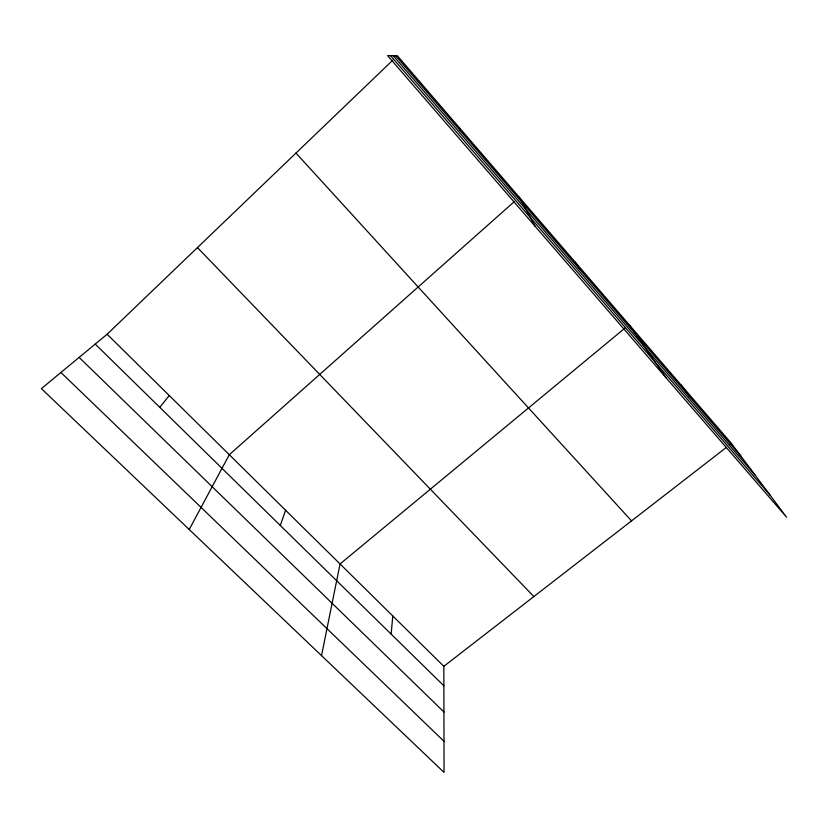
<?xml version="1.0" encoding="UTF-8"?>
<svg xmlns="http://www.w3.org/2000/svg" width="828" height="828" viewBox="0 0 828 828"><rect width="100%" height="100%" fill="white"/><g stroke="black" fill="none" stroke-linecap="round" stroke-linejoin="round"><path stroke-width="1.24" d="M391.158 634.134L392.772 615.949M321.523 655.621L340.049 563.961L625.181 327.919M280.309 525.49L285.588 510.245M189.219 529.516L229.294 454.727L514.426 201.504M159.773 407.335L169.285 395.546M107.122 334.243L443.839 666.312L444.056 772.41L41.4 388.622L107.122 334.243L392.793 60.196M443.839 666.312L726.404 447.379M729.447 445.029L731.466 443.456L786.6 517.252L387.576 55.59L397.388 55.786L731.466 443.456M60.92 372.476L443.994 741.308M79.136 357.396L443.932 711.976M95.23 344.086L443.88 685.812M197.447 247.593L533.863 596.564M295.979 153.076L631.536 520.884M393.248 55.704L755.001 474.961M390.526 55.652L770.278 495.403M395.639 55.755L741.484 456.859M681.175 385.092L689.589 396.674M629.104 324.669L666.198 377.961M575.17 262.083L580.024 269.597M519.27 197.209L535.198 226.386M459.499 127.854L460.14 130.565"/></g></svg>
